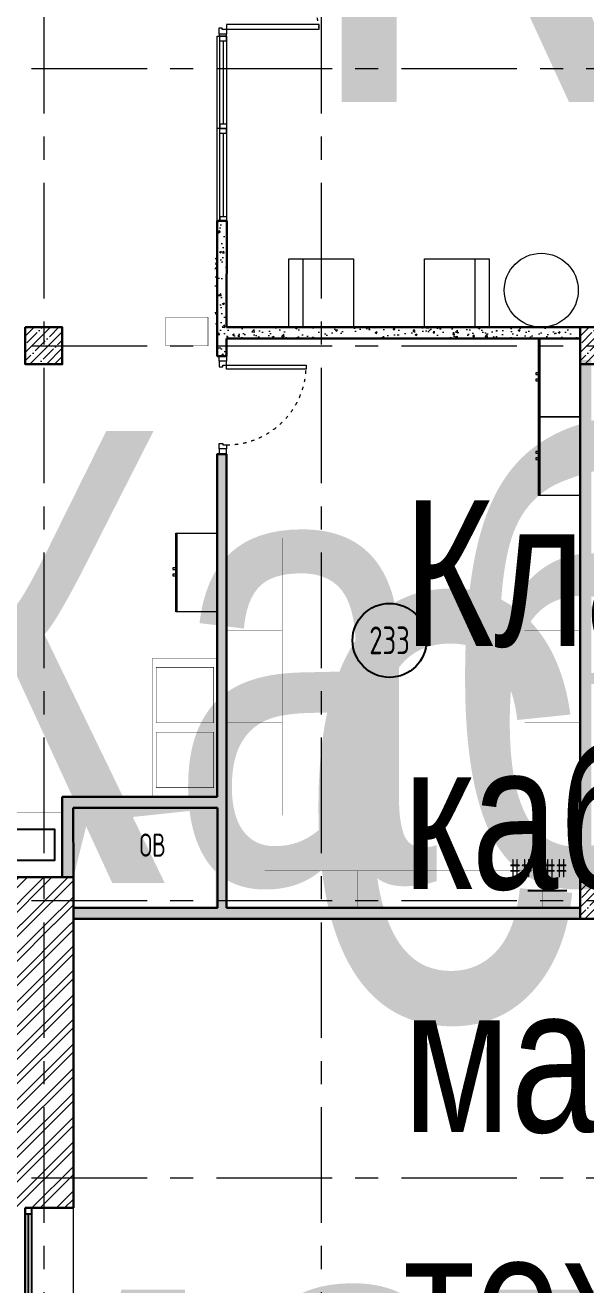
# Model space of a CAD drawing. Header units: millimetres. Extents: x -13407 to 158044, y -108832 to 109387.
# Drawn here: x -631 to 5430, y 47129 to 60755 of the extents above; entities that cross this region are included whole.
import ezdxf
from ezdxf.enums import TextEntityAlignment as Align

# ---------------------------------------------------------------- set-up
doc = ezdxf.new("R2018")
doc.units = ezdxf.units.MM
for name, pattern in [('ACAD_ISO03W100', [30, 12, -18]), ('CENTER', [2, 1.25, -0.25, 0.25, -0.25]), ('K5LT_BASIC', [0])]:
    doc.linetypes.add(name, pattern=pattern)
doc.layers.get('Defpoints').update_dxf_attribs({"color": 6})
for name, color, linetype, lineweight in [('АР_Витраж', 4, 'Continuous', 15), ('АР_Двери', 5, 'Continuous', 18), ('АР_Колонны', 5, 'Continuous', 30), ('АР_Колонны Штрих', 250, 'Continuous', 5), ('АР_Маркер экспликации', 239, 'Continuous', 13), ('АР_Номер помещения', 1, 'Continuous', 25), ('АР_Окна', 4, 'Continuous', 0), ('АР_Оси', 193, 'Continuous', 9), ('АР_Перегородки газоблок', 165, 'Continuous', 30), ('АР_Перегородки газоблок_Штрих', 165, 'Continuous', 5), ('АР_Помещения_площадь', 19, 'Continuous', 9), ('АР_Сущ Несущая стена', 202, 'Continuous', 30), ('АР_тонкая линия', 250, 'Continuous', 0), ('АР_Штриховка кирпич', 250, 'Continuous', 9), ('Спринклеры', 7, 'Continuous', 18), ('ТХ_мебель передв', 250, 'Continuous', 13), ('ТХ_ОСНОВНОЙ', 103, 'Continuous', 25)]:
    doc.layers.add(name, color=color, linetype=linetype, lineweight=lineweight)
doc.layers.add('АР_Названия помещений', color=124, linetype='Continuous', lineweight=5, plot=False)
for name, color, linetype in [('АР_новое окно', 160, 'Continuous'), ('АР_Отверстия', 251, 'Continuous'), ('ТХ_обор_спорт', 5, 'Continuous'), ('ТХ_оборуд_учебн', 80, 'Continuous')]:
    doc.layers.add(name, color=color, linetype=linetype)
doc.styles.add('ICOCPEUR', font='isocpeur.ttf')
doc.styles.add('ISOCPEUR', font='isocpeur.ttf', dxfattribs={"width": 0.7})
doc.styles.get("Standard").update_dxf_attribs({"font": 'arial.ttf'})
pattern_1 = [(45, (-951676.66, 109509.3), (-132.58252, 132.58252), []), (45, (-951588.28, 109509.3), (-132.58252, 132.58252), [])]
pattern_2 = [(50, (76865.7, -55313.48), (215.17805, -18.82564), [22.5, -247.5]), (355, (76865.7, -55313.48), (-41.6254, 225.65764), [18, -198]), (100.45144, (76883.63, -55315.05), (173.55265, 206.832), [19.12206, -210.34263]), (46.1842, (76865.7, -55253.48), (320.1724, -49.6558), [33.75, -371.25]), (96.63564, (76892.38, -55257.62), (280.3986, 292.2356), [28.6831, -315.5141]), (351.18416, (76865.7, -55253.5), (280.3986, 292.2356), [27, -297]), (21, (76895.7, -55268.48), (179.07212, -120.78567), [22.5, -247.5]), (326, (76895.7, -55268.48), (72.9946, 217.545), [18, -198]), (71.45144, (76910.62, -55278.55), (252.0667, 96.75935), [19.12206, -210.34263]), (37.5, (76865.7, -55313.48), (3.647957, 99.868156), [0, -195.6, 0, -201, 0, -198.75]), (7.5, (76865.7, -55313.48), (78.92086, 118.32351), [0, -114.6, 0, -191.1, 0, -75.75]), (327.5, (76798.8, -55313.48), (160.14673, -6.76646), [0, -75, 0, -234, 0, -310.5]), (317.5, (76768.8, -55313.48), (174.95585, 30.0315), [0, -97.5, 0, -155.4, 0, -220.5])]

# ---------------------------------------------------------------- blocks, each defined once
blk = doc.blocks.new('*U243')
at = {"linetype": 'ByBlock'}
for p, q in [((0, 0), (0, -74)), ((50, 0), (0, 0)), ((0, -74), (0, 0)), ((1000, 0), (0, 0)), ((50, -74), (0, -74)), ((0, -74), (1000, -74)), ((50, 0), (50, -74)), ((950, 0), (50, 0)), ((50, -37), (950, -37)), ((50, -74), (950, -74)), ((950, 0), (1000, 0)), ((950, 0), (950, -74)), ((950, -74), (1000, -74)), ((1000, 0), (1000, -74)), ((1000, -74), (1000, 0))]:
    blk.add_line(p, q, dxfattribs=at)
blk = doc.blocks.new('*U244')
at = {"linetype": 'ByBlock'}
for p, q in [((0, 0), (0, -74)), ((50, 0), (0, 0)), ((0, -74), (0, 0)), ((1000, 0), (0, 0)), ((50, -74), (0, -74)), ((0, -74), (1000, -74)), ((50, 0), (50, -74)), ((950, 0), (50, 0)), ((50, -37), (950, -37)), ((50, -74), (950, -74)), ((950, 0), (1000, 0)), ((950, 0), (950, -74)), ((950, -74), (1000, -74)), ((1000, 0), (1000, -74)), ((1000, -74), (1000, 0))]:
    blk.add_line(p, q, dxfattribs=at)
blk = doc.blocks.new('1370')
at = {"layer": 'АР_Двери'}
for points in [[(1076826, -46356), (1076826, -46436), (1076846, -46436), (1076846, -46356), (1076826, -46356)], [(1076846, -46436), (1076846, -46356), (1076916, -46356), (1076916, -46386), (1076901, -46386), (1076901, -46436), (1076846, -46436)], [(1078177, -46436), (1078177, -46356), (1078107, -46356), (1078107, -46386), (1078122, -46386), (1078122, -46436), (1078177, -46436)], [(1078197, -46356), (1078197, -46436), (1078177, -46436), (1078177, -46356), (1078197, -46356)]]:
    blk.add_lwpolyline(points, dxfattribs=at)
for points in [[(1076901, -46436), (1076901, -47436), (1076950, -47436), (1076950, -46436)], [(1078072, -46786), (1078072, -46436), (1078122, -46436), (1078122, -46786)]]:
    blk.add_lwpolyline(points, close=True, dxfattribs=at)
at = {"layer": 'АР_Двери', "linetype": 'ACAD_ISO03W100', "ltscale": 3}
for centre, radius, start, end in [((1076805, -46474), 967, 275.6729, 2.214), ((1078162, -46396), 392, 185.9075, 264.0925)]:
    blk.add_arc(centre, radius, start, end, dxfattribs=at)
blk = doc.blocks.new('*U239')
for points in [[(-55, -80), (-55, 0), (-115, 0), (-115, -40), (-100, -40), (-100, -80), (-55, -80)], [(0, 0), (0, -80), (-55, -80), (-55, 0), (0, 0)], [(-1060, 0), (-1060, -80), (-1005, -80), (-1005, 0), (-1060, 0)], [(-1005, -80), (-1005, 0), (-945, 0), (-945, -40), (-960, -40), (-960, -80), (-1005, -80)]]:
    blk.add_lwpolyline(points)
blk.add_lwpolyline([(-100, -80), (-100, -940), (-140, -940), (-140, -80)], close=True)
at = {"linetype": 'ACAD_ISO03W100', "ltscale": 3}
blk.add_arc((-100, -80), 860, 180, 270, dxfattribs=at)
blk = doc.blocks.new('*U191')
at = {"layer": 'АР_новое окно', "lineweight": 20}
for p, q in [((0, 1600), (-70, 1600)), ((0, 0), (-70, 0))]:
    blk.add_line(p, q, dxfattribs=at)
at = {"layer": 'АР_новое окно'}
for p, q in [((-70, 1600), (-70, 0)), ((-70, 0), (-70, 1600)), ((0, 1530), (-70, 1530)), ((-35, 1530), (-35, 70)), ((0, 1600), (0, 0)), ((0, 70), (-70, 70))]:
    blk.add_line(p, q, dxfattribs=at)
blk = doc.blocks.new('*U375')
at = {"layer": 'Defpoints', "color": 7, "style": 'ISOCPEUR', "width": 0.7}
blk.add_attdef('ПЛОЩАДЬ_ПОМЕЩЕНИЯ', text='', height=200, dxfattribs=at).set_placement((-14940, 650), align=Align.MIDDLE_RIGHT)
at = {"layer": 'Defpoints', "color": 7, "style": 'ISOCPEUR', "width": 0.7, "flags": 1}
blk.add_attdef('КАТЕГОРИЯ', (-499, -2092), '', height=250, dxfattribs=at)
at = {"layer": 'АР_Номер помещения', "color": 7, "style": 'ISOCPEUR', "width": 0.7}
blk.add_attdef('НОМЕР_ПОМЕЩЕНИЯ', text='', height=300, dxfattribs=at).set_placement((-17962, 2523), align=Align.MIDDLE_CENTER)
at = {"layer": 'АР_Помещения_площадь', "color": 7, "lineweight": 30, "width": 0.7, "flags": 104}
blk.add_attdef('ИМЯ_ПОМЕЩЕНИЯ', text='', height=100, dxfattribs=at).set_placement((158, 1217), align=Align.MIDDLE_CENTER)
blk = doc.blocks.new('*U371')
at = {"layer": 'Defpoints', "color": 7, "style": 'ISOCPEUR', "width": 0.7}
blk.add_attdef('ПЛОЩАДЬ_ПОМЕЩЕНИЯ', text='', height=200, dxfattribs=at).set_placement((-12655, 408), align=Align.MIDDLE_RIGHT)
at = {"layer": 'Defpoints', "color": 7, "style": 'ISOCPEUR', "width": 0.7, "flags": 1}
blk.add_attdef('КАТЕГОРИЯ', (-499, -2092), '', height=250, dxfattribs=at)
at = {"layer": 'АР_Номер помещения', "color": 7, "style": 'ISOCPEUR', "width": 0.7}
blk.add_attdef('НОМЕР_ПОМЕЩЕНИЯ', text='', height=300, dxfattribs=at).set_placement((-12818, 6846), align=Align.MIDDLE_CENTER)
at = {"layer": 'АР_Помещения_площадь', "color": 7, "lineweight": 30, "width": 0.7, "flags": 104}
blk.add_attdef('ИМЯ_ПОМЕЩЕНИЯ', text='', height=100, dxfattribs=at).set_placement((158, 1217), align=Align.MIDDLE_CENTER)
blk = doc.blocks.new('*U372')
at = {"layer": 'Defpoints', "color": 7}
blk.add_line((-14147, 255), (-14570, 255), dxfattribs=at)
at = {"layer": 'АР_Номер помещения', "color": 7}
blk.add_circle((-16065, 2966), 400, dxfattribs=at)
at = {"layer": 'Defpoints', "color": 7, "style": 'ISOCPEUR', "width": 0.7}
blk.add_attdef('ПЛОЩАДЬ_ПОМЕЩЕНИЯ', text='', height=200, dxfattribs=at).set_placement((-14142, 502), align=Align.MIDDLE_RIGHT)
at = {"layer": 'Defpoints', "color": 7, "style": 'ISOCPEUR', "width": 0.7, "flags": 1}
blk.add_attdef('КАТЕГОРИЯ', (-499, -2092), '', height=250, dxfattribs=at)
at = {"layer": 'АР_Номер помещения', "color": 7, "style": 'ISOCPEUR', "width": 0.7}
blk.add_attdef('НОМЕР_ПОМЕЩЕНИЯ', text='', height=300, dxfattribs=at).set_placement((-16065, 2966), align=Align.MIDDLE_CENTER)
at = {"layer": 'АР_Помещения_площадь', "color": 7, "lineweight": 30, "width": 0.7, "flags": 104}
blk.add_attdef('ИМЯ_ПОМЕЩЕНИЯ', text='', height=100, dxfattribs=at).set_placement((158, 1217), align=Align.MIDDLE_CENTER)
blk = doc.blocks.new('шкаф инструм 450х850')
at = {"ltscale": 100}
blk.add_line((152376, -248870), (152376, -248020), dxfattribs=at)
for points in [[(152364, -248870), (152364, -248020)], [(152814, -248020), (152814, -248870)]]:
    blk.add_lwpolyline(points, dxfattribs=at)
for points in [[(152364, -248870), (152814, -248870), (152814, -248020), (152364, -248020)], [(152364, -248411), (152364, -248428), (152333, -248428), (152333, -248411)], [(152364, -248479), (152364, -248496), (152333, -248496), (152333, -248479)]]:
    blk.add_lwpolyline(points, close=True, dxfattribs=at)
blk = doc.blocks.new('Токарный станок')
at = {"linetype": 'K5LT_BASIC', "lineweight": 18}
for p, q in [((-33155, 10817), (-33240, 10817)), ((-33155, 10817), (-33089, 10817)), ((-33234, 10534), (-33155, 10534)), ((-33194, 10494), (-33194, 10534)), ((-33095, 10534), (-33155, 10534)), ((-33135, 10494), (-33135, 10534))]:
    blk.add_line(p, q, dxfattribs=at)
blk.add_lwpolyline([(-33275, 10494), (-33714, 10494), (-33714, 10834), (-33275, 10834)], close=True)
for points in [[(-33055, 10750), (-33055, 10817), (-33275, 10817), (-33275, 10750)], [(-33275, 10578), (-33034, 10578), (-33034, 10750), (-33275, 10750)], [(-33055, 10578), (-33055, 10534), (-33275, 10534), (-33275, 10578)]]:
    blk.add_lwpolyline(points)
for points in [[(-33089, 10817), (-33089, 10834), (-33155, 10834), (-33240, 10834), (-33240, 10817)], [(-33217, 10834), (-33155, 10834), (-33112, 10834)], [(-33234, 10534), (-33234, 10502), (-33220, 10494), (-33155, 10494), (-33109, 10494), (-33095, 10502), (-33095, 10534)]]:
    blk.add_lwpolyline(points, dxfattribs=at)
blk = doc.blocks.new('У204')
at = {"layer": 'ТХ_мебель передв', "ltscale": 100, "const_width": 2}
blk.add_lwpolyline([(-73103, 108743.5), (-72703, 108743.5), (-72703, 107743.5), (-73103, 107743.5)], close=True, dxfattribs=at)
blk = doc.blocks.new('У194-2')
at = {"layer": 'ТХ_мебель передв', "ltscale": 100, "const_width": 2}
blk.add_lwpolyline([(-73547, 108104), (-72947, 108104), (-72947, 107104), (-73547, 107104)], close=True, dxfattribs=at)
blk = doc.blocks.new('У850')
at = {"layer": 'ТХ_мебель передв', "const_width": 2, "elevation": -1}
blk.add_lwpolyline([(257920, -55822), (258620, -55822), (258620, -57322), (257920, -57322)], close=True, dxfattribs=at)
blk = doc.blocks.new('У232')
at = {"layer": 'ТХ_оборуд_учебн', "const_width": 5}
blk.add_lwpolyline([(-76080, 109821), (-76080, 109221), (-75459, 109221), (-75459, 109821)], close=True, dxfattribs=at)
blk = doc.blocks.new('У017')
at = {"layer": 'ТХ_мебель передв'}
blk.add_lwpolyline([(252942, -218302), (253682, -218302), (253682, -219002), (252942, -219002)], close=True, dxfattribs=at)
blk.add_lwpolyline([(252942, -219002), (252942, -218852), (253682, -218852), (253682, -219002)], dxfattribs=at)

msp = doc.modelspace()

# ---------------------------------------------------------------- hatches: boundary and pattern name
at = {"layer": 'АР_Колонны Штрих', "ltscale": 100}
h = msp.add_hatch(dxfattribs=at)
h.set_pattern_fill('ANSI35', color=256, scale=500)
h.set_pattern_definition([(45, (-957682.16, 97358.67), (-88.388348, 88.388348), []), (45, (-957593.77, 97358.67), (-88.388348, 88.388348), [156.25, -31.25, 0, -31.25])])
h.paths.add_polyline_path([(-230.1, 57487.2), (-630.1, 57487.2), (-630.1, 57087.2), (-230.1, 57087.2)])
h = msp.add_hatch(dxfattribs=at)
h.set_pattern_fill('ANSI35', color=256, scale=500)
h.set_pattern_definition([(45, (-951682.16, 97358.67), (-88.388348, 88.388348), []), (45, (-951593.77, 97358.67), (-88.388348, 88.388348), [156.25, -31.25, 0, -31.25])])
h.paths.add_polyline_path([(5769.9, 57487.2), (5369.9, 57487.2), (5369.9, 57087.2), (5769.9, 57087.2)])
h = msp.add_hatch(dxfattribs=at)
h.set_pattern_fill('ANSI35', color=256, scale=500)
h.set_pattern_definition([(45, (-951682.16, 91358.67), (-88.388348, 88.388348), []), (45, (-951593.77, 91358.67), (-88.388348, 88.388348), [156.25, -31.25, 0, -31.25])])
h.paths.add_polyline_path([(5769.9, 51487.2), (5369.9, 51487.2), (5369.9, 51087.2), (5769.9, 51087.2)])
at = {"layer": 'АР_Перегородки газоблок_Штрих', "ltscale": 100}
h = msp.add_hatch(dxfattribs=at)
h.set_pattern_fill('AR-CONC', color=256, scale=30)
h.set_pattern_definition(pattern_2)
h.paths.add_polyline_path([(5369.9, 57487.2), (1547, 57487.5), (1545.8, 58636.6), (1425.7, 58636.7), (1426, 57175.4), (1547, 57175.4), (1547, 57367.5), (5369.9, 57367.2)])
h = msp.add_hatch(dxfattribs=at)
h.set_pattern_fill('AR-CONC', color=256, scale=30)
h.set_pattern_definition([(50, (76865.7, -55266.96), (215.17805, -18.82564), [22.5, -247.5]), (355, (76865.7, -55266.96), (-41.6254, 225.65764), [18, -198]), (100.45144, (76883.63, -55268.53), (173.55265, 206.832), [19.12206, -210.34263]), (46.1842, (76865.7, -55206.96), (320.1724, -49.6558), [33.75, -371.25]), (96.63564, (76892.38, -55211.1), (280.3986, 292.2356), [28.6831, -315.5141]), (351.18416, (76865.7, -55206.96), (280.3986, 292.2356), [27, -297]), (21, (76895.7, -55221.96), (179.07212, -120.78567), [22.5, -247.5]), (326, (76895.7, -55221.96), (72.9946, 217.545), [18, -198]), (71.45144, (76910.62, -55232.02), (252.0667, 96.75935), [19.12206, -210.34263]), (37.5, (76865.7, -55266.96), (3.647957, 99.868156), [0, -195.6, 0, -201, 0, -198.75]), (7.5, (76865.7, -55266.96), (78.92086, 118.32351), [0, -114.6, 0, -191.1, 0, -75.75]), (327.5, (76798.8, -55266.96), (160.14673, -6.76646), [0, -75, 0, -234, 0, -310.5]), (317.5, (76768.8, -55266.96), (174.95585, 30.0315), [0, -97.5, 0, -155.4, 0, -220.5])])
h.paths.add_polyline_path([(5489.9, 57133.7), (5369.9, 57133.7), (5369.9, 51533.7), (5489.9, 51533.7), (5489.9, 53627.7), (9030.5, 53627.7), (10510.5, 53627.7), (10510.5, 53747.7), (5489.9, 53747.7), (5489.9, 54347.7), (5369.9, 54347.7), (5369.9, 53747), (5489.9, 53747), (5489.9, 54347.7), (5369.9, 54347.7), (5369.9, 53746.3), (5489.9, 53747.7), (5489.9, 54347.7), (10510.5, 54347.7), (10510.5, 53627.7), (11649.9, 53627.7), (11649.9, 53339.4), (11769.9, 53339.4), (11769.9, 55738.8), (11649.9, 55738.8), (11649.9, 53747.7), (10630.5, 53747.7), (10630.5, 55269.1), (11649.9, 55267.6), (11649.9, 55387.6), (10510.5, 55389.1), (10510.5, 54467.7), (5489.9, 54467.7)])
h = msp.add_hatch(dxfattribs=at)
h.set_pattern_fill('AR-CONC', color=256, scale=30)
h.set_pattern_definition(pattern_2)
h.paths.add_polyline_path([(-110.2, 51207.2), (-110.2, 51087.2), (-110.2, 51087.2), (-110.2, 51207.2), (-110.2, 51207.2), (1427, 51207.2), (1425.9, 52287.2), (-111.3, 52287.2), (-110.2, 51537.2), (-230.2, 51537.2), (-231.3, 52407.2), (1445.9, 52407.2), (1446.2, 56115.4), (1547, 56115.4), (1547, 51207.2), (5369.9, 51207.2), (5369.9, 51087.2), (-110.2, 51087.2), (-110.2, 51207.2), (-110.2, 51207.2), (-110.2, 51087.2), (-110.2, 51207.2)])
at = {"layer": 'АР_Штриховка кирпич', "ltscale": 100}
h = msp.add_hatch(dxfattribs=at)
h.set_pattern_fill('ANSI32', color=256, scale=500)
h.set_pattern_definition(pattern_1)
h.paths.add_polyline_path([(-6180.1, 52512.2), (-6690.1, 52512.2), (-6690.1, 51027.2), (-750.2, 51027.2), (-750.1, 51027.2), (-110.1, 51027.2), (-110.2, 51537.2), (-6180.1, 51537.2)])
h = msp.add_hatch(dxfattribs=at)
h.set_pattern_fill('ANSI32', color=256, scale=500)
h.set_pattern_definition(pattern_1)
h.paths.add_polyline_path([(-110.1, 51029), (-750.1, 51029), (-750.2, 47961.9), (-110.2, 47961.9)])
at = {"layer": 'Спринклеры'}
msp.add_hatch(color=256, dxfattribs=at).paths.add_polyline_path([(1447, 52287.2), (39.8, 52137.2), (-110.2, 51537.2), (-110.2, 52287.2), (534.5, 52287.2)])

# ---------------------------------------------------------------- linework, layer by layer
at = {"layer": 'АР_Колонны', "ltscale": 100}
for points in [[(-630.1, 57487.2), (-230.1, 57487.2), (-230.1, 57087.2), (-630.1, 57087.2)], [(5369.9, 57487.2), (5769.9, 57487.2), (5769.9, 57087.2), (5369.9, 57087.2)], [(5369.9, 51487.2), (5769.9, 51487.2), (5769.9, 51087.2), (5369.9, 51087.2)]]:
    msp.add_lwpolyline(points, close=True, dxfattribs=at)
at = {"layer": 'АР_Окна', "lineweight": 15, "ltscale": 100}
msp.add_line((-110.2, 46361.9), (-110.2, 47961.9), dxfattribs=at)
at = {"layer": 'АР_Оси', "linetype": 'CENTER', "ltscale": 1000}
for p, q in [((-430.1, 79049.7), (-430.1, 23317.3)), ((2569.9, 79049.7), (2569.9, 23317.3)), ((-12563.8, 60287.2), (70614.6, 60287.2)), ((-12563.8, 57287.2), (70614.6, 57287.2)), ((-12563.8, 51287.2), (70614.6, 51287.2)), ((-12563.8, 48287.2), (70614.6, 48287.2))]:
    msp.add_line(p, q, dxfattribs=at)
at = {"layer": 'АР_Перегородки газоблок', "ltscale": 100}
for points in [[(1547, 58636.6), (1445.7, 58636.7)], [(1547, 57175.4), (1446, 57175.4), (1445.7, 58636.7)], [(1548, 58636.6), (1547, 57487.2)], [(5369.9, 57487.2), (1547, 57487.2)], [(1547, 57367.2), (1547, 57175.4)], [(5369.9, 57367.2), (1547, 57367.2)], [(5369.9, 51487.2), (5369.9, 57087.2)], [(1445.9, 52407.2), (1446.2, 56115.4), (1547, 56115.4)], [(1547, 56115.4), (1547, 51207.2)], [(-230.2, 51537.2), (-231.3, 52407.2)], [(-231.3, 52407.2), (1445.9, 52407.2)], [(-111.3, 52287.2), (-110.2, 51537.2)], [(1447, 52287.2), (-111.3, 52287.2)], [(-110.2, 51207.2), (1447, 51207.2), (1447, 52287.2)], [(1547, 51207.2), (5369.9, 51207.2)], [(-110.2, 51087.2), (5369.9, 51087.2)]]:
    msp.add_lwpolyline(points, dxfattribs=at)
at = {"layer": 'АР_Сущ Несущая стена', "ltscale": 100}
for p, q in [((-6180.1, 51537.2), (-110.2, 51537.2)), ((-110.2, 47961.9), (-110.2, 51537.2)), ((-631.3, 47961.9), (-110.2, 47961.9)), ((-631.3, 47896.9), (-631.3, 47961.9))]:
    msp.add_line(p, q, dxfattribs=at)
at = {"layer": 'АР_Сущ Несущая стена', "color": 4, "lineweight": 15, "ltscale": 100}
msp.add_line((-631.3, 46361.9), (-631.3, 47961.9), dxfattribs=at)
at = {"layer": 'АР_тонкая линия', "ltscale": 100}
for points in [[(1445.7, 58636.7), (1445.7, 60636.6), (1493, 60636.6)], [(1493, 59636.6), (1445.7, 59636.6)]]:
    msp.add_lwpolyline(points, dxfattribs=at)
at = {"layer": 'ТХ_мебель передв', "ltscale": 0.1}
msp.add_circle((4949.3, 57887.2), 400, dxfattribs=at)
at = {"layer": 'ТХ_оборуд_учебн', "const_width": 5}
msp.add_lwpolyline([(889.9, 57287.2), (1345.9, 57287.2), (1345.9, 57597.2), (889.9, 57597.2)], close=True, dxfattribs=at)

# ---------------------------------------------------------------- block references
at = {"layer": 'АР_Витраж', "ltscale": 100, "xscale": -1, "rotation": 90.00015196563416}
for name, p in [('*U243', (1473, 60636.6)), ('*U244', (1473, 59636.6))]:
    msp.add_blockref(name, p, dxfattribs=at)
at = {"layer": 'АР_Двери', "rotation": 90.00000000000001}
msp.add_blockref('*U239', (1467, 57175.4), dxfattribs=at)
at = {"layer": 'АР_Маркер экспликации'}
ref = msp.add_blockref('*U375', (20042.4, 63174.3), dxfattribs=at)
lines = msp.add_mtext('\\W0.8000;Кабинет с рабочим пространством для учителей тип 1 (начальная школа)', dxfattribs={"layer": 'АР_Названия помещений', "insert": (2269.2, 65871), "char_height": 5947.262, "width": 926.94, "attachment_point": 1})
ref.add_attrib('ИМЯ_ПОМЕЩЕНИЯ', '', (2269.2, 65871), dxfattribs={"flags": 104}).embed_mtext(lines)
ref = msp.add_blockref('*U371', (11693.9, 51558.9), dxfattribs=at)
lines = msp.add_mtext('\\W0.8000;Кабинет материальной технологии тип 2', dxfattribs={"layer": 'АР_Названия помещений', "insert": (-2140.4, 56366.7), "char_height": 4891.956, "width": 926.94, "attachment_point": 1})
ref.add_attrib('ИМЯ_ПОМЕЩЕНИЯ', '', (-2140.4, 56366.7), dxfattribs={"flags": 104}).embed_mtext(lines)
ref = msp.add_blockref('*U372', (19373.4, 51134.3), dxfattribs=at)
ref.add_attrib('НОМЕР_ПОМЕЩЕНИЯ', '233', dxfattribs={"layer": 'АР_Номер помещения', "color": 7, "height": 300, "style": 'ISOCPEUR', "width": 0.7}).set_placement((3308.7, 54100.5), align=Align.MIDDLE_CENTER)
lines = msp.add_mtext('\\W0.8000;Кладовая кабинета материальной технологии', dxfattribs={"layer": 'АР_Названия помещений', "insert": (3457.2, 55614.5), "char_height": 1576.782, "width": 926.94, "attachment_point": 1})
ref.add_attrib('ИМЯ_ПОМЕЩЕНИЯ', '', (3457.2, 55614.5), dxfattribs={"flags": 104}).embed_mtext(lines)
ref.add_attrib('ПЛОЩАДЬ_ПОМЕЩЕНИЯ', '#####', dxfattribs={"layer": 'Defpoints', "color": 7, "height": 200, "style": 'ISOCPEUR', "width": 0.7}).set_placement((5231.1, 51635.9), align=Align.MIDDLE_RIGHT)
at = {"layer": 'АР_новое окно', "xscale": -1, "rotation": 180}
msp.add_blockref('*U191', (-561.3, 47961.9), dxfattribs=at)
at = {"layer": 'АР_Перегородки газоблок', "rotation": 90}
msp.add_blockref('1370', (-44889.4, -1016188.9), dxfattribs=at)
at = {"layer": 'ТХ_мебель передв', "xscale": -1, "rotation": 180}
for p in [(-147443.6, -191502.7), (-147443.6, -192352.7), (-151367.8, -193611.7)]:
    msp.add_blockref('шкаф инструм 450х850', p, dxfattribs=at)
at = {"layer": 'ТХ_мебель передв'}
for p in [(75094, -52896.8), (78316.9, -52896.8), (75094, -53896.8), (78316.9, -53896.8), (75094, -54896.8), (78316.9, -54896.8)]:
    msp.add_blockref('У194-2', p, dxfattribs=at)
at = {"layer": 'ТХ_мебель передв', "rotation": 270}
for p in [(-105785, -21495.8), (-104785, -21495.8), (-103785, -21495.8)]:
    msp.add_blockref('У204', p, dxfattribs=at)
at = {"layer": 'ТХ_обор_спорт'}
msp.add_blockref('У850', (-257174.2, 109730.6, 0.6), dxfattribs=at)
at = {"layer": 'ТХ_обор_спорт', "rotation": 270}
msp.add_blockref('У850', (55592.2, 310157.3, 0.6), dxfattribs=at)
at = {"layer": 'ТХ_оборуд_учебн'}
for p in [(76865.7, -56012.5), (76865.7, -56713.5)]:
    msp.add_blockref('У232', p, dxfattribs=at)
at = {"layer": 'ТХ_оборуд_учебн', "rotation": 180}
msp.add_blockref('Токарный станок', (-34028.1, 62551.2), dxfattribs=at)
at = {"layer": 'ТХ_ОСНОВНОЙ'}
for p, rotation in [((221221.8, 311168.9), 270), ((-214616.9, -195454.5), 90)]:
    msp.add_blockref('У017', p, dxfattribs=dict(at, rotation=rotation))

# ---------------------------------------------------------------- texts
at = {"layer": 'АР_Отверстия', "ltscale": 100, "insert": (745.2, 51885.5), "char_height": 250, "attachment_point": 5, "line_spacing_factor": 0.7, "style": 'ICOCPEUR'}
msp.add_mtext('\\A1;{\\W0.7;ОВ}', dxfattribs=at)

doc.saveas('drawing.dxf')
